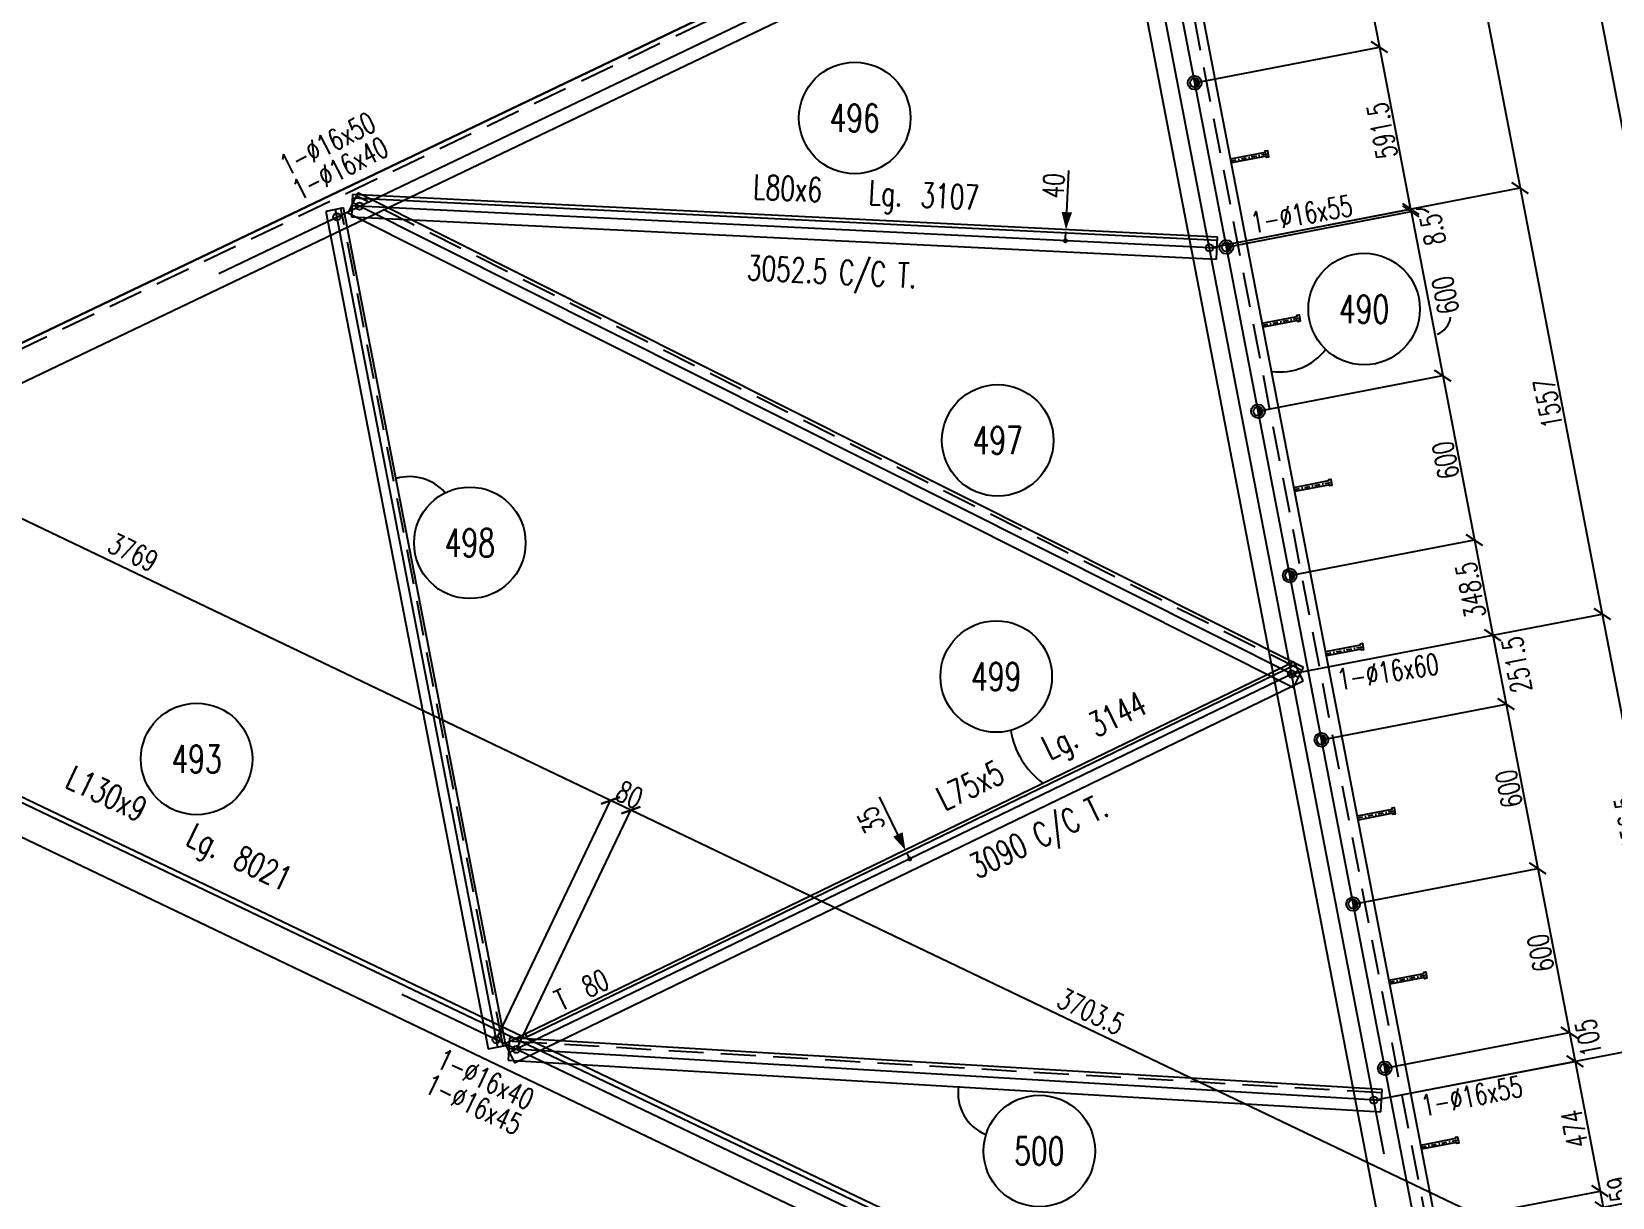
# Model space of a CAD drawing. Extents: x 550527 to 570802, y -80343 to -65993.
# Drawn here: x 561356 to 567026, y -75404 to -71223 of the extents above; entities that cross this region are included whole.
import ezdxf
from ezdxf.enums import TextEntityAlignment as Align

# ---------------------------------------------------------------- set-up
doc = ezdxf.new("R2010")
doc.units = 0
doc.header["$LTSCALE"] = 250
doc.header["$MEASUREMENT"] = 0
doc.linetypes.add('DASHDOT', pattern=[1, 0.5, -0.25, 0, -0.25])
doc.linetypes.add('DASHED', pattern=[0.75, 0.5, -0.25])
doc.layers.get('0').update_dxf_attribs({"linetype": 'CONTINUOUS'})
doc.layers.get('DEFPOINTS').update_dxf_attribs({"linetype": 'CONTINUOUS'})
for name, color, linetype in [('ASSI', 6, 'CONTINUOUS'), ('BOLLINI_1', 7, 'CONTINUOUS'), ('Echelon', 1, 'CONTINUOUS'), ('FORI', 2, 'CONTINUOUS'), ('LINEA_ANG', 2, 'CONTINUOUS'), ('LS', 7, 'CONTINUOUS'), ('MZ', 6, 'DASHDOT'), ('QT_MAL', 7, 'CONTINUOUS'), ('QT_MPR', 7, 'CONTINUOUS'), ('QT_MSP', 7, 'CONTINUOUS'), ('TRAT-Y', 7, 'DASHED')]:
    doc.layers.add(name, color=color, linetype=linetype)
doc.styles.add('QUOTE', font='ROMANS8.SHX', dxfattribs={"width": 0.7})
doc.styles.add('RQL', font='ROMANS8.SHX', dxfattribs={"width": 0.7})
doc.styles.add('RS', font='ROMANS8.shx', dxfattribs={"width": 0.7})
doc.styles.get("Standard").update_dxf_attribs({"font": 'ROMANS8.SHX', "width": 0.7})
doc.dimstyles.new('FRECCE1', dxfattribs={"dimtxt": 75, "dimasz": 8.33, "dimexe": 0, "dimexo": 0, "dimgap": 1, "dimtad": 1, "dimzin": 0, "dimdsep": 46, "dimtxsty": 'RS', "dimblk1": 'QUOTP', "dimblk2": 'QUOTF', "dimsah": 1, "dimcen": 0, "dimclrd": 2, "dimclre": 2, "dimclrt": 7, "dimadec": 0, "dimazin": 0, "dimtfac": 1, "dimtix": 1, "dimtmove": 2, "dimatfit": 3, "dimldrblk": 'QUOTP', "dimfxl": 1, "dimtolj": 1, "dimtzin": 0, "dimarcsym": 0})
doc.dimstyles.new('TRATTO', dxfattribs={"dimscale": 0, "dimtxt": 75, "dimasz": 50, "dimexe": 0, "dimexo": 0, "dimgap": 10, "dimtad": 1, "dimrnd": 0.5, "dimdsep": 46, "dimtxsty": 'RS', "dimblk1": 'OBLIQUE', "dimblk2": 'OBLIQUE', "dimsah": 1, "dimcen": 0.09, "dimclrd": 2, "dimclre": 2, "dimclrt": 7, "dimadec": 0, "dimazin": 0, "dimtfac": 1, "dimtix": 1, "dimtmove": 2, "dimatfit": 3, "dimfxl": 1, "dimtolj": 1, "dimtzin": 0, "dimarcsym": 0})

# ---------------------------------------------------------------- blocks, each defined once
blk = doc.blocks.new('16')
blk.add_circle((0, 0), 1)
blk = doc.blocks.new('ASSE98')
blk.add_line((0, 0), (1, 0))
at = {"color": 7, "style": 'QUOTE', "width": 0.5, "flags": 1}
for tag, p in [('TI', (1.38308, 6.82731)), ('DI_S', (1.38308, 6.42178)), ('D_S', (1.38308, 6.02092)), ('E_S', (1.38308, 5.68065)), ('NFORI', (1.36454, 5.29792)), ('ALAR', (1.36349, 4.93246)), ('FAM', (1.3775, 4.54645)), ('ALA', (1.38308, 4.19257)), ('DISP2', (1.38308, 3.84971)), ('DISP1', (1.38308, 3.50686)), ('PINZAF', (1.38308, 3.164)), ('PINZAI', (1.38308, 2.82114)), ('TRP', (1.38308, 2.47829)), ('NP', (1.38308, 2.13543)), ('SV', (1.38308, 1.79257)), ('PESO', (1.38308, 1.44971)), ('QUA', (1.38308, 1.10686)), ('LUN', (1.38308, 0.764)), ('PROF', (1.38308, 0.42114)), ('POS', (1.38308, 0.07829))]:
    blk.add_attdef(tag, p, '', height=0.2, dxfattribs=at)
at = {"color": 7, "flags": 1}
for tag, p in [('LAV1', (3.07431, 6.82847)), ('LAV2', (3.07431, 6.49513)), ('LAV3', (3.07431, 6.1618)), ('LAV4', (3.07431, 5.82847)), ('LAV5', (3.07431, 5.49513)), ('LAV6', (3.07431, 5.1618)), ('LAV7', (3.07431, 4.82847)), ('LAV8', (3.07431, 4.49513)), ('LAV9', (3.07431, 4.1618)), ('LAV10', (3.07431, 3.82847))]:
    blk.add_attdef(tag, p, '', height=0.2, dxfattribs=at)
blk = doc.blocks.new('A$C6E393FD9')
at = {"layer": 'Echelon', "color": 3}
blk.add_lwpolyline([(2.5, 0), (0, 19.8), (168.6, 41.4), (167.9, 47.2), (177.8, 48.5), (181.8, 17.1), (171.9, 15.8), (171.2, 21.6), (2.5, 0)], close=True, dxfattribs=at)
at = {"layer": 'MZ', "ltscale": 0.2}
blk.add_line((1.3, 9.9), (179.8, 32.8), dxfattribs=at)
blk = doc.blocks.new('P20')
at = {"color": 0}
for p, q in [((0, 0.98), (0.02, 1)), ((0, 0.94), (0.06, 1)), ((1, -0.01), (0, 0.99)), ((0, 0.89), (0.1, 0.99)), ((0, 0.85), (0.14, 0.99)), ((0, 0.8), (0.18, 0.98)), ((0, 0.76), (0.22, 0.98)), ((0, 0.71), (0.25, 0.97)), ((0, 0.67), (0.29, 0.96)), ((1, -0.05), (0, 0.95)), ((0, 0.62), (0.32, 0.95)), ((0, 0.58), (0.36, 0.93)), ((0, 0.53), (0.39, 0.92)), ((0, 0.49), (0.42, 0.91)), ((1, -0.09), (0, 0.9)), ((0, 0.44), (0.45, 0.89)), ((0, 0.4), (0.48, 0.88)), ((0.99, -0.13), (0, 0.86)), ((0, 0.35), (0.51, 0.86)), ((0, 0.31), (0.54, 0.84)), ((0, 0.26), (0.56, 0.83)), ((0.99, -0.17), (0, 0.81)), ((0, 0.22), (0.59, 0.81)), ((0, 0.17), (0.61, 0.79)), ((0.98, -0.21), (0, 0.77)), ((0, 0.13), (0.64, 0.77)), ((0, 0.08), (0.66, 0.75)), ((0, 0.04), (0.69, 0.73)), ((0.97, -0.25), (0, 0.72)), ((0, -0.01), (0.71, 0.7)), ((0.96, -0.28), (0, 0.68)), ((0, -0.05), (0.73, 0.68)), ((0, -0.1), (0.75, 0.66)), ((0.95, -0.32), (0, 0.63)), ((0, -0.14), (0.77, 0.63)), ((0, -0.19), (0.79, 0.61)), ((0.94, -0.35), (0, 0.59)), ((0, -0.23), (0.81, 0.58)), ((0, -0.28), (0.83, 0.56)), ((0.92, -0.38), (0, 0.54)), ((0, -0.32), (0.85, 0.53)), ((0.91, -0.41), (0, 0.5)), ((0, -0.36), (0.87, 0.5)), ((0, -0.41), (0.88, 0.47)), ((0.9, -0.44), (0, 0.45)), ((0, -0.45), (0.9, 0.44)), ((0.88, -0.47), (0, 0.41)), ((0, -0.5), (0.91, 0.41)), ((0, -0.54), (0.92, 0.38)), ((0.87, -0.5), (0, 0.36)), ((0, -0.59), (0.94, 0.35)), ((0.85, -0.53), (0, 0.32)), ((0, -0.63), (0.95, 0.31)), ((0, -0.68), (0.96, 0.28)), ((0.83, -0.56), (0, 0.27)), ((0, -0.72), (0.97, 0.25)), ((0.81, -0.58), (0, 0.23)), ((0, -0.77), (0.98, 0.21)), ((0.79, -0.61), (0, 0.18)), ((0, -0.81), (0.99, 0.17)), ((0.77, -0.63), (0, 0.14)), ((0, -0.86), (0.99, 0.13)), ((0.75, -0.66), (0, 0.09)), ((0, -0.9), (1, 0.09)), ((0.73, -0.68), (0, 0.05)), ((0, -0.95), (1, 0.05)), ((0.71, -0.7), (0, 0.01)), ((0, -0.99), (1, 0.01)), ((1, 0.04), (0.04, 1)), ((1, 0.09), (0.09, 1)), ((0.99, 0.14), (0.14, 0.99)), ((0.98, 0.19), (0.19, 0.98)), ((0.97, 0.25), (0.25, 0.97)), ((0.95, 0.31), (0.31, 0.95)), ((0.92, 0.38), (0.38, 0.92)), ((0.88, 0.47), (0.47, 0.88)), ((0.81, 0.59), (0.59, 0.81)), ((0.69, -0.73), (0, -0.04)), ((0.66, -0.75), (0, -0.08)), ((0.64, -0.77), (0, -0.13)), ((0.61, -0.79), (0, -0.17)), ((0.59, -0.81), (0, -0.22)), ((0.56, -0.83), (0, -0.26)), ((0.54, -0.84), (0, -0.31)), ((0.51, -0.86), (0, -0.35)), ((0.48, -0.88), (0, -0.4)), ((0.45, -0.89), (0, -0.44)), ((0.42, -0.91), (0, -0.49)), ((0.39, -0.92), (0, -0.53)), ((0.36, -0.93), (0, -0.58)), ((0.32, -0.95), (0, -0.62)), ((0.29, -0.96), (0, -0.67)), ((0.25, -0.97), (0, -0.71)), ((0.22, -0.98), (0, -0.76)), ((0.18, -0.98), (0, -0.8)), ((0.14, -0.99), (0, -0.85)), ((0.1, -0.99), (0, -0.89)), ((0.04, -1), (1, -0.04)), ((0.09, -1), (1, -0.09)), ((0.14, -0.99), (0.99, -0.14)), ((0.19, -0.98), (0.98, -0.19)), ((0.25, -0.97), (0.97, -0.25)), ((0.31, -0.95), (0.95, -0.31)), ((0.38, -0.92), (0.92, -0.38)), ((0.47, -0.88), (0.88, -0.47)), ((0.59, -0.81), (0.81, -0.59))]:
    blk.add_line(p, q, dxfattribs=at)
for radius in [1.5, 1]:
    blk.add_circle((0, 0), radius)
blk = doc.blocks.new('_OBLIQUE')
at = {"color": 0, "linetype": 'ByBlock'}
blk.add_line((-0.5, -0.5), (0.5, 0.5), dxfattribs=at)
blk = doc.blocks.new('*D56')
at = {"layer": 'DEFPOINTS', "color": 0, "transparency": 16777216}
for p in [(565347.1, -70469.6), (567974.7, -76305.1), (566526.3, -76584.4)]:
    blk.add_point(p, dxfattribs=at)
at = {"layer": 'QT_MPR', "color": 2, "lineweight": -2, "transparency": 16777216}
for p, q in [((565347.1, -70469.6), (566795.4, -70190.3)), ((566795.4, -70190.3), (567974.7, -76305.1)), ((566526.3, -76584.4), (567974.7, -76305.1))]:
    blk.add_line(p, q, dxfattribs=at)
at = {"layer": 'QT_MPR', "color": 2, "lineweight": -2, "transparency": 16777216, "xscale": 50, "yscale": 50, "zscale": 50}
for p, rotation in [((566795.4, -70190.3), 100.9154326102489), ((567974.7, -76305.1), 280.9154326102489)]:
    blk.add_blockref('_OBLIQUE', p, dxfattribs=dict(at, rotation=rotation))
at = {"layer": 'QT_MPR', "color": 7, "transparency": 16777216, "insert": (567338.4, -73256.7), "char_height": 75, "attachment_point": 5, "rotation": 100.9154, "style": 'RS'}
blk.add_mtext('\\A1;6227.5', dxfattribs=at)
blk = doc.blocks.new('*D66')
at = {"layer": 'DEFPOINTS', "color": 0, "transparency": 16777216}
for p in [(565315.7, -70517.9), (566695.3, -71783.4), (565580.8, -71998.3)]:
    blk.add_point(p, dxfattribs=at)
at = {"layer": 'QT_MPR', "color": 2, "lineweight": -2, "transparency": 16777216}
for p, q in [((565315.7, -70517.9), (566410.5, -70306.8)), ((566410.5, -70306.8), (566695.3, -71783.4)), ((565580.8, -71998.3), (566695.3, -71783.4))]:
    blk.add_line(p, q, dxfattribs=at)
at = {"layer": 'QT_MPR', "color": 2, "lineweight": -2, "transparency": 16777216, "xscale": 50, "yscale": 50, "zscale": 50}
for p, rotation in [((566410.5, -70306.8), 100.9154326102489), ((566695.3, -71783.4), 280.9154326102489)]:
    blk.add_blockref('_OBLIQUE', p, dxfattribs=dict(at, rotation=rotation))
at = {"layer": 'QT_MPR', "color": 7, "transparency": 16777216, "insert": (566506.3, -71054.1), "char_height": 75, "attachment_point": 5, "rotation": 100.9154, "style": 'RS'}
blk.add_mtext('\\A1;1504', dxfattribs=at)
blk = doc.blocks.new('*D67')
at = {"layer": 'DEFPOINTS', "color": 0, "transparency": 16777216}
for p in [(565580.8, -71998.3), (566990.1, -73312.1), (565875.6, -73527)]:
    blk.add_point(p, dxfattribs=at)
at = {"layer": 'QT_MPR', "color": 2, "lineweight": -2, "transparency": 16777216}
for p, q in [((565580.8, -71998.3), (566695.3, -71783.4)), ((566695.3, -71783.4), (566990.1, -73312.1)), ((565875.6, -73527), (566990.1, -73312.1))]:
    blk.add_line(p, q, dxfattribs=at)
at = {"layer": 'QT_MPR', "color": 2, "lineweight": -2, "transparency": 16777216, "xscale": 50, "yscale": 50, "zscale": 50}
for p, rotation in [((566695.3, -71783.4), 100.9154326102489), ((566990.1, -73312.1), 280.9154326102489)]:
    blk.add_blockref('_OBLIQUE', p, dxfattribs=dict(at, rotation=rotation))
at = {"layer": 'QT_MPR', "color": 7, "transparency": 16777216, "insert": (566796.1, -72556.7), "char_height": 75, "attachment_point": 5, "rotation": 100.9154, "style": 'RS'}
blk.add_mtext('\\A1;1557', dxfattribs=at)
blk = doc.blocks.new('*D68')
at = {"layer": 'DEFPOINTS', "color": 0, "transparency": 16777216}
for p in [(565875.6, -73527), (567284.9, -74840.8), (566170.4, -75055.7)]:
    blk.add_point(p, dxfattribs=at)
at = {"layer": 'QT_MPR', "color": 2, "lineweight": -2, "transparency": 16777216}
for p, q in [((565875.6, -73527), (566990.1, -73312.1)), ((566990.1, -73312.1), (567284.9, -74840.8)), ((566170.4, -75055.7), (567284.9, -74840.8))]:
    blk.add_line(p, q, dxfattribs=at)
at = {"layer": 'QT_MPR', "color": 2, "lineweight": -2, "transparency": 16777216, "xscale": 50, "yscale": 50, "zscale": 50}
for p, rotation in [((566990.1, -73312.1), 100.9154326102489), ((567284.9, -74840.8), 280.9154326102489)]:
    blk.add_blockref('_OBLIQUE', p, dxfattribs=dict(at, rotation=rotation))
at = {"layer": 'QT_MPR', "color": 7, "transparency": 16777216, "insert": (567090.9, -74085.4), "char_height": 75, "attachment_point": 5, "rotation": 100.9154, "style": 'RS'}
blk.add_mtext('\\A1;1556.5', dxfattribs=at)
blk = doc.blocks.new('*D69')
at = {"layer": 'DEFPOINTS', "color": 0, "transparency": 16777216}
for p in [(566170.4, -75055.7), (567385.8, -75363.9), (566330.2, -75567.5)]:
    blk.add_point(p, dxfattribs=at)
at = {"layer": 'QT_MPR', "color": 2, "lineweight": -2, "transparency": 16777216}
for p, q in [((566170.4, -75055.7), (567284.9, -74840.8)), ((567284.9, -74840.8), (567385.8, -75363.9)), ((566330.2, -75567.5), (567385.8, -75363.9))]:
    blk.add_line(p, q, dxfattribs=at)
at = {"layer": 'QT_MPR', "color": 2, "lineweight": -2, "transparency": 16777216, "xscale": 50, "yscale": 50, "zscale": 50}
for p, rotation in [((567284.9, -74840.8), 100.9154326102489), ((567385.8, -75363.9), 280.9154326102489)]:
    blk.add_blockref('_OBLIQUE', p, dxfattribs=dict(at, rotation=rotation))
at = {"layer": 'QT_MPR', "color": 7, "transparency": 16777216, "insert": (567288.7, -75111.3), "char_height": 75, "attachment_point": 5, "rotation": 100.9154, "style": 'RS'}
blk.add_mtext('\\A1;533', dxfattribs=at)
blk = doc.blocks.new('*D70')
at = {"layer": 'DEFPOINTS', "color": 0, "transparency": 16777216}
for p in [(566330.2, -75567.5), (567442.6, -75658.5), (566387, -75862)]:
    blk.add_point(p, dxfattribs=at)
at = {"layer": 'QT_MPR', "color": 2, "lineweight": -2, "transparency": 16777216}
for p, q in [((566330.2, -75567.5), (567385.8, -75363.9)), ((567385.8, -75363.9), (567442.6, -75658.5)), ((566387, -75862), (567442.6, -75658.5))]:
    blk.add_line(p, q, dxfattribs=at)
at = {"layer": 'QT_MPR', "color": 2, "lineweight": -2, "transparency": 16777216, "xscale": 50, "yscale": 50, "zscale": 50}
for p, rotation in [((567385.8, -75363.9), 100.9154326102489), ((567442.6, -75658.5), 280.9154326102489)]:
    blk.add_blockref('_OBLIQUE', p, dxfattribs=dict(at, rotation=rotation))
at = {"layer": 'QT_MPR', "color": 7, "transparency": 16777216, "insert": (567474.9, -75497.9), "char_height": 75, "attachment_point": 5, "rotation": 100.9154, "style": 'RS'}
blk.add_mtext('\\A1;75x4', dxfattribs=at)
blk = doc.blocks.new('*D71')
at = {"layer": 'DEFPOINTS', "color": 0, "transparency": 16777216}
for p in [(566330.2, -75567.5), (567442.6, -75658.5), (566387, -75862)]:
    blk.add_point(p, dxfattribs=at)
at = {"layer": 'QT_MPR', "color": 2, "lineweight": -2, "transparency": 16777216}
for p, q in [((566330.2, -75567.5), (567385.8, -75363.9)), ((567385.8, -75363.9), (567442.6, -75658.5)), ((566387, -75862), (567442.6, -75658.5))]:
    blk.add_line(p, q, dxfattribs=at)
at = {"layer": 'QT_MPR', "color": 2, "lineweight": -2, "transparency": 16777216, "xscale": 50, "yscale": 50, "zscale": 50}
for p, rotation in [((567385.8, -75363.9), 100.9154326102489), ((567442.6, -75658.5), 280.9154326102489)]:
    blk.add_blockref('_OBLIQUE', p, dxfattribs=dict(at, rotation=rotation))
at = {"layer": 'QT_MPR', "color": 7, "transparency": 16777216, "insert": (567367.6, -75520.2), "char_height": 75, "attachment_point": 5, "rotation": 100.9154, "style": 'RS'}
blk.add_mtext('\\A1;300', dxfattribs=at)
blk = doc.blocks.new('*D83')
at = {"layer": 'DEFPOINTS', "color": 0, "transparency": 16777216}
for p in [(565417.9, -70836.9), (566190.6, -71278.5), (565527.8, -71406.4)]:
    blk.add_point(p, dxfattribs=at)
at = {"layer": 'QT_MSP', "color": 2, "lineweight": -2, "transparency": 16777216}
for p, q in [((565417.9, -70836.9), (566080.7, -70709)), ((566080.7, -70709), (566190.6, -71278.5)), ((565527.8, -71406.4), (566190.6, -71278.5))]:
    blk.add_line(p, q, dxfattribs=at)
at = {"layer": 'QT_MSP', "color": 2, "lineweight": -2, "transparency": 16777216, "xscale": 50, "yscale": 50, "zscale": 50}
for p, rotation in [((566080.7, -70709), 100.9154326102489), ((566190.6, -71278.5), 280.9154326102489)]:
    blk.add_blockref('_OBLIQUE', p, dxfattribs=dict(at, rotation=rotation))
at = {"layer": 'QT_MSP', "color": 7, "transparency": 16777216, "insert": (566089, -71002.8), "char_height": 75, "attachment_point": 5, "rotation": 100.9154, "style": 'RS'}
blk.add_mtext('\\A1;580', dxfattribs=at)
blk = doc.blocks.new('*D84')
at = {"layer": 'DEFPOINTS', "color": 0, "transparency": 16777216}
for p in [(565527.8, -71406.4), (566302.5, -71859.2), (565580.8, -71998.3)]:
    blk.add_point(p, dxfattribs=at)
at = {"layer": 'QT_MSP', "color": 2, "lineweight": -2, "transparency": 16777216}
for p, q in [((565527.8, -71406.4), (566190.6, -71278.5)), ((566190.6, -71278.5), (566302.5, -71859.2)), ((565580.8, -71998.3), (566302.5, -71859.2))]:
    blk.add_line(p, q, dxfattribs=at)
at = {"layer": 'QT_MSP', "color": 2, "lineweight": -2, "transparency": 16777216, "xscale": 50, "yscale": 50, "zscale": 50}
for p, rotation in [((566190.6, -71278.5), 100.9154326102489), ((566302.5, -71859.2), 280.9154326102489)]:
    blk.add_blockref('_OBLIQUE', p, dxfattribs=dict(at, rotation=rotation))
at = {"layer": 'QT_MSP', "color": 7, "transparency": 16777216, "insert": (566199.9, -71577.8), "char_height": 75, "attachment_point": 5, "rotation": 100.9154, "style": 'RS'}
blk.add_mtext('\\A1;591.5', dxfattribs=at)
blk = doc.blocks.new('*D85')
at = {"layer": 'DEFPOINTS', "color": 0, "transparency": 16777216}
for p in [(566304.2, -71867.7), (565580.8, -71998.3), (565641.4, -71995.5)]:
    blk.add_point(p, dxfattribs=at)
at = {"layer": 'QT_MSP', "color": 2, "lineweight": -2, "transparency": 16777216}
for p, q in [((566302.5, -71859.2), (566293.1, -71810.1)), ((565580.8, -71998.3), (566302.5, -71859.2)), ((565641.4, -71995.5), (566304.2, -71867.7)), ((566302.5, -71859.2), (566304.2, -71867.7)), ((566304.2, -71867.7), (566313.6, -71916.8))]:
    blk.add_line(p, q, dxfattribs=at)
at = {"layer": 'QT_MSP', "color": 2, "lineweight": -2, "transparency": 16777216, "xscale": 50, "yscale": 50, "zscale": 50}
for p, rotation in [((566302.5, -71859.2), 280.9154326102489), ((566304.2, -71867.7), 100.9154326102489)]:
    blk.add_blockref('_OBLIQUE', p, dxfattribs=dict(at, rotation=rotation))
at = {"layer": 'QT_MSP', "color": 7, "transparency": 16777216, "insert": (566381.5, -71932.8), "char_height": 75, "attachment_point": 5, "rotation": 100.9154, "style": 'RS'}
blk.add_mtext('\\A1;8.5', dxfattribs=at)
blk = doc.blocks.new('*D86')
at = {"layer": 'DEFPOINTS', "color": 0, "transparency": 16777216}
for p in [(565641.4, -71995.5), (566417.8, -72456.8), (565755, -72584.7)]:
    blk.add_point(p, dxfattribs=at)
at = {"layer": 'QT_MSP', "color": 2, "lineweight": -2, "transparency": 16777216}
for p, q in [((565641.4, -71995.5), (566304.2, -71867.7)), ((566304.2, -71867.7), (566417.8, -72456.8)), ((565755, -72584.7), (566417.8, -72456.8))]:
    blk.add_line(p, q, dxfattribs=at)
at = {"layer": 'QT_MSP', "color": 2, "lineweight": -2, "transparency": 16777216, "xscale": 50, "yscale": 50, "zscale": 50}
for p, rotation in [((566304.2, -71867.7), 100.9154326102489), ((566417.8, -72456.8), 280.9154326102489)]:
    blk.add_blockref('_OBLIQUE', p, dxfattribs=dict(at, rotation=rotation))
at = {"layer": 'QT_MSP', "color": 7, "transparency": 16777216, "insert": (566427.2, -72168.2), "char_height": 75, "attachment_point": 5, "rotation": 100.9154, "style": 'RS'}
blk.add_mtext('\\A1;600', dxfattribs=at)
blk = doc.blocks.new('*D87')
at = {"layer": 'DEFPOINTS', "color": 0, "transparency": 16777216}
for p in [(565755, -72584.7), (566531.4, -73046), (565868.6, -73173.8)]:
    blk.add_point(p, dxfattribs=at)
at = {"layer": 'QT_MSP', "color": 2, "lineweight": -2, "transparency": 16777216}
for p, q in [((565755, -72584.7), (566417.8, -72456.8)), ((566417.8, -72456.8), (566531.4, -73046)), ((565868.6, -73173.8), (566531.4, -73046))]:
    blk.add_line(p, q, dxfattribs=at)
at = {"layer": 'QT_MSP', "color": 2, "lineweight": -2, "transparency": 16777216, "xscale": 50, "yscale": 50, "zscale": 50}
for p, rotation in [((566417.8, -72456.8), 100.9154326102489), ((566531.4, -73046), 280.9154326102489)]:
    blk.add_blockref('_OBLIQUE', p, dxfattribs=dict(at, rotation=rotation))
at = {"layer": 'QT_MSP', "color": 7, "transparency": 16777216, "insert": (566428, -72760.4), "char_height": 75, "attachment_point": 5, "rotation": 100.9154, "style": 'RS'}
blk.add_mtext('\\A1;600', dxfattribs=at)
blk = doc.blocks.new('*D88')
at = {"layer": 'DEFPOINTS', "color": 0, "transparency": 16777216}
for p in [(565868.6, -73173.8), (566597.3, -73387.8), (565875.6, -73527)]:
    blk.add_point(p, dxfattribs=at)
at = {"layer": 'QT_MSP', "color": 2, "lineweight": -2, "transparency": 16777216}
for p, q in [((565868.6, -73173.8), (566531.4, -73046)), ((566531.4, -73046), (566597.3, -73387.8)), ((565875.6, -73527), (566597.3, -73387.8))]:
    blk.add_line(p, q, dxfattribs=at)
at = {"layer": 'QT_MSP', "color": 2, "lineweight": -2, "transparency": 16777216, "xscale": 50, "yscale": 50, "zscale": 50}
for p, rotation in [((566531.4, -73046), 100.9154326102489), ((566597.3, -73387.8), 280.9154326102489)]:
    blk.add_blockref('_OBLIQUE', p, dxfattribs=dict(at, rotation=rotation))
at = {"layer": 'QT_MSP', "color": 7, "transparency": 16777216, "insert": (566517.7, -73225.9), "char_height": 75, "attachment_point": 5, "rotation": 100.9154, "style": 'RS'}
blk.add_mtext('\\A1;348.5', dxfattribs=at)
blk = doc.blocks.new('*D89')
at = {"layer": 'DEFPOINTS', "color": 0, "transparency": 16777216}
for p in [(565875.6, -73527), (566645, -73635.1), (565982.2, -73762.9)]:
    blk.add_point(p, dxfattribs=at)
at = {"layer": 'QT_MSP', "color": 2, "lineweight": -2, "transparency": 16777216}
for p, q in [((565875.6, -73527), (566597.3, -73387.8)), ((566597.3, -73387.8), (566645, -73635.1)), ((565982.2, -73762.9), (566645, -73635.1))]:
    blk.add_line(p, q, dxfattribs=at)
at = {"layer": 'QT_MSP', "color": 2, "lineweight": -2, "transparency": 16777216, "xscale": 50, "yscale": 50, "zscale": 50}
for p, rotation in [((566597.3, -73387.8), 100.9154326102489), ((566645, -73635.1), 280.9154326102489)]:
    blk.add_blockref('_OBLIQUE', p, dxfattribs=dict(at, rotation=rotation))
at = {"layer": 'QT_MSP', "color": 7, "transparency": 16777216, "insert": (566682.9, -73493.4), "char_height": 75, "attachment_point": 5, "rotation": 100.9154, "style": 'RS'}
blk.add_mtext('\\A1;251.5', dxfattribs=at)
blk = doc.blocks.new('*D90')
at = {"layer": 'DEFPOINTS', "color": 0, "transparency": 16777216}
for p in [(565982.2, -73762.9), (566758.6, -74224.3), (566095.8, -74352.1)]:
    blk.add_point(p, dxfattribs=at)
at = {"layer": 'QT_MSP', "color": 2, "lineweight": -2, "transparency": 16777216}
for p, q in [((565982.2, -73762.9), (566645, -73635.1)), ((566645, -73635.1), (566758.6, -74224.3)), ((566095.8, -74352.1), (566758.6, -74224.3))]:
    blk.add_line(p, q, dxfattribs=at)
at = {"layer": 'QT_MSP', "color": 2, "lineweight": -2, "transparency": 16777216, "xscale": 50, "yscale": 50, "zscale": 50}
for p, rotation in [((566645, -73635.1), 100.9154326102489), ((566758.6, -74224.3), 280.9154326102489)]:
    blk.add_blockref('_OBLIQUE', p, dxfattribs=dict(at, rotation=rotation))
at = {"layer": 'QT_MSP', "color": 7, "transparency": 16777216, "insert": (566655.2, -73938.7), "char_height": 75, "attachment_point": 5, "rotation": 100.9154, "style": 'RS'}
blk.add_mtext('\\A1;600', dxfattribs=at)
blk = doc.blocks.new('*D91')
at = {"layer": 'DEFPOINTS', "color": 0, "transparency": 16777216}
for p in [(566095.8, -74352.1), (566872.3, -74813.4), (566209.5, -74941.2)]:
    blk.add_point(p, dxfattribs=at)
at = {"layer": 'QT_MSP', "color": 2, "lineweight": -2, "transparency": 16777216}
for p, q in [((566095.8, -74352.1), (566758.6, -74224.3)), ((566758.6, -74224.3), (566872.3, -74813.4)), ((566209.5, -74941.2), (566872.3, -74813.4))]:
    blk.add_line(p, q, dxfattribs=at)
at = {"layer": 'QT_MSP', "color": 2, "lineweight": -2, "transparency": 16777216, "xscale": 50, "yscale": 50, "zscale": 50}
for p, rotation in [((566758.6, -74224.3), 100.9154326102489), ((566872.3, -74813.4), 280.9154326102489)]:
    blk.add_blockref('_OBLIQUE', p, dxfattribs=dict(at, rotation=rotation))
at = {"layer": 'QT_MSP', "color": 7, "transparency": 16777216, "insert": (566768.8, -74527.8), "char_height": 75, "attachment_point": 5, "rotation": 100.9154, "style": 'RS'}
blk.add_mtext('\\A1;600', dxfattribs=at)
blk = doc.blocks.new('*D92')
at = {"layer": 'DEFPOINTS', "color": 0, "transparency": 16777216}
for p in [(566209.5, -74941.2), (566892.1, -74916.5), (566170.4, -75055.7)]:
    blk.add_point(p, dxfattribs=at)
at = {"layer": 'QT_MSP', "color": 2, "lineweight": -2, "transparency": 16777216}
for p, q in [((566209.5, -74941.2), (566872.3, -74813.4)), ((566872.3, -74813.4), (566892.1, -74916.5)), ((566170.4, -75055.7), (566892.1, -74916.5))]:
    blk.add_line(p, q, dxfattribs=at)
at = {"layer": 'QT_MSP', "color": 2, "lineweight": -2, "transparency": 16777216, "xscale": 50, "yscale": 50, "zscale": 50}
for p, rotation in [((566872.3, -74813.4), 100.9154326102489), ((566892.1, -74916.5), 280.9154326102489)]:
    blk.add_blockref('_OBLIQUE', p, dxfattribs=dict(at, rotation=rotation))
at = {"layer": 'QT_MSP', "color": 7, "transparency": 16777216, "insert": (566940.4, -74832), "char_height": 75, "attachment_point": 5, "rotation": 100.9154, "style": 'RS'}
blk.add_mtext('\\A1;105', dxfattribs=at)
blk = doc.blocks.new('*D93')
at = {"layer": 'DEFPOINTS', "color": 0, "transparency": 16777216}
for p in [(566170.4, -75055.7), (566981.9, -75381.8), (566319.1, -75509.6)]:
    blk.add_point(p, dxfattribs=at)
at = {"layer": 'QT_MSP', "color": 2, "lineweight": -2, "transparency": 16777216}
for p, q in [((566170.4, -75055.7), (566892.1, -74916.5)), ((566892.1, -74916.5), (566981.9, -75381.8)), ((566319.1, -75509.6), (566981.9, -75381.8))]:
    blk.add_line(p, q, dxfattribs=at)
at = {"layer": 'QT_MSP', "color": 2, "lineweight": -2, "transparency": 16777216, "xscale": 50, "yscale": 50, "zscale": 50}
for p, rotation in [((566892.1, -74916.5), 100.9154326102489), ((566981.9, -75381.8), 280.9154326102489)]:
    blk.add_blockref('_OBLIQUE', p, dxfattribs=dict(at, rotation=rotation))
at = {"layer": 'QT_MSP', "color": 7, "transparency": 16777216, "insert": (566890.4, -75158.2), "char_height": 75, "attachment_point": 5, "rotation": 100.9154, "style": 'RS'}
blk.add_mtext('\\A1;474', dxfattribs=at)
blk = doc.blocks.new('*D94')
at = {"layer": 'DEFPOINTS', "color": 0, "transparency": 16777216}
for p in [(566993, -75439.7), (566319.1, -75509.6), (566330.2, -75567.5)]:
    blk.add_point(p, dxfattribs=at)
at = {"layer": 'QT_MSP', "color": 2, "lineweight": -2, "transparency": 16777216}
for p, q in [((566319.1, -75509.6), (566981.9, -75381.8)), ((566981.9, -75381.8), (566993, -75439.7)), ((566330.2, -75567.5), (566993, -75439.7))]:
    blk.add_line(p, q, dxfattribs=at)
at = {"layer": 'QT_MSP', "color": 2, "lineweight": -2, "transparency": 16777216, "xscale": 50, "yscale": 50, "zscale": 50}
for p, rotation in [((566981.9, -75381.8), 100.9154326102489), ((566993, -75439.7), 280.9154326102489)]:
    blk.add_blockref('_OBLIQUE', p, dxfattribs=dict(at, rotation=rotation))
at = {"layer": 'QT_MSP', "color": 7, "transparency": 16777216, "insert": (567050.4, -75373.2), "char_height": 75, "attachment_point": 5, "rotation": 100.9154, "style": 'RS'}
blk.add_mtext('\\A1;59', dxfattribs=at)
blk = doc.blocks.new('*D136')
at = {"layer": 'DEFPOINTS', "color": 0, "transparency": 16777216}
for p in [(563504.7, -74015.5), (563094.6, -74873.3), (566423.1, -76498.1)]:
    blk.add_point(p, dxfattribs=at)
at = {"layer": 'QT_MPR', "color": 2, "lineweight": -2, "transparency": 16777216}
for p, q in [((563094.6, -74873.3), (563504.7, -74015.5)), ((566846.2, -75613.3), (563504.7, -74015.5)), ((566423.1, -76498.1), (566846.2, -75613.3))]:
    blk.add_line(p, q, dxfattribs=at)
at = {"layer": 'QT_MPR', "color": 2, "lineweight": -2, "transparency": 16777216, "xscale": 50, "yscale": 50, "zscale": 50}
for p, rotation in [((563504.7, -74015.5), 154.4452145036461), ((566846.2, -75613.3), 334.4452145036461)]:
    blk.add_blockref('_OBLIQUE', p, dxfattribs=dict(at, rotation=rotation))
at = {"layer": 'QT_MPR', "color": 7, "transparency": 16777216, "insert": (565155.4, -74737.5), "char_height": 75, "attachment_point": 5, "rotation": 334.4452, "style": 'RS'}
blk.add_mtext('\\A1;3703.5', dxfattribs=at)
blk = doc.blocks.new('*D137')
at = {"layer": 'DEFPOINTS', "color": 0, "transparency": 16777216}
for p in [(563432.6, -73981), (563022.4, -74838.8), (563094.6, -74873.3)]:
    blk.add_point(p, dxfattribs=at)
at = {"layer": 'QT_MPR', "color": 2, "lineweight": -2, "transparency": 16777216}
for p, q in [((563022.4, -74838.8), (563432.6, -73981)), ((563504.7, -74015.5), (563432.6, -73981)), ((563094.6, -74873.3), (563504.7, -74015.5))]:
    blk.add_line(p, q, dxfattribs=at)
at = {"layer": 'QT_MPR', "color": 2, "lineweight": -2, "transparency": 16777216, "xscale": 50, "yscale": 50, "zscale": 50}
for p, rotation in [((563432.6, -73981), 154.4452145036461), ((563504.7, -74015.5), 334.4452145036461)]:
    blk.add_blockref('_OBLIQUE', p, dxfattribs=dict(at, rotation=rotation))
at = {"layer": 'QT_MPR', "color": 7, "transparency": 16777216, "insert": (563500.3, -73960.4), "char_height": 75, "attachment_point": 5, "rotation": 334.4452, "style": 'RS'}
blk.add_mtext('\\A1;80', dxfattribs=at)
blk = doc.blocks.new('*D138')
at = {"layer": 'DEFPOINTS', "color": 0, "transparency": 16777216}
for p in [(560032.6, -72355.3), (559616, -73226.6), (563022.4, -74838.8)]:
    blk.add_point(p, dxfattribs=at)
at = {"layer": 'QT_MPR', "color": 2, "lineweight": -2, "transparency": 16777216}
for p, q in [((559616, -73226.6), (560032.6, -72355.3)), ((563432.6, -73981), (560032.6, -72355.3)), ((563022.4, -74838.8), (563432.6, -73981))]:
    blk.add_line(p, q, dxfattribs=at)
at = {"layer": 'QT_MPR', "color": 2, "lineweight": -2, "transparency": 16777216, "xscale": 50, "yscale": 50, "zscale": 50}
for p, rotation in [((560032.6, -72355.3), 154.4452145036461), ((563432.6, -73981), 334.4452145036461)]:
    blk.add_blockref('_OBLIQUE', p, dxfattribs=dict(at, rotation=rotation))
at = {"layer": 'QT_MPR', "color": 7, "transparency": 16777216, "insert": (561719.8, -73090.7), "char_height": 75, "attachment_point": 5, "rotation": 334.4452, "style": 'RS'}
blk.add_mtext('\\A1;3769', dxfattribs=at)
blk = doc.blocks.new('xxx')
blk.add_circle((0, 0), 8)
at = {"color": 3, "style": 'RQL', "width": 0.7}
blk.add_attdef('POS', text='', height=4, dxfattribs=at).set_placement((0, 0), align=Align.MIDDLE)
at = {"style": 'RQL', "width": 0.7, "flags": 1}
for tag, p in [('POS1', (-0.39, -5.42)), ('TIPO', (-0.39, -8.66))]:
    blk.add_attdef(tag, p, '', height=2, dxfattribs=at)
blk = doc.blocks.new('QUOTP')
at = {"layer": 'ASSI', "color": 2, "const_width": 1.07}
blk.add_lwpolyline([(-0.53, 0, 1), (0.53, 0, 1)], format="xyb", close=True, dxfattribs=at)
blk = doc.blocks.new('QUOTF')
at = {"layer": 'LS', "color": 2}
blk.add_line((7.5, 0), (25.5, 0), dxfattribs=at)
blk.add_solid([(7.5, 2.25), (0, 0), (7.5, -2.25)], dxfattribs=at)
blk = doc.blocks.new('*D188')
at = {"layer": 'DEFPOINTS', "color": 0, "transparency": 16777216}
for p in [(565066.1, -71933.1), (565066.1, -71933.1), (565064.1, -71973)]:
    blk.add_point(p, dxfattribs=at)
at = {"layer": 'QT_MAL', "color": 2, "lineweight": -2, "transparency": 16777216}
for p, q in [((565064.5, -71964.7), (565065.6, -71941.4)), ((565066.1, -71933.1), (565066.1, -71933.1)), ((565064.1, -71973), (565064.1, -71973))]:
    blk.add_line(p, q, dxfattribs=at)
at = {"layer": 'QT_MAL', "color": 2, "lineweight": -2, "transparency": 16777216, "xscale": 8.33, "yscale": 8.33, "zscale": 8.33}
for name, p, rotation in [('QUOTF', (565066.1, -71933.1), 87.19626096849645), ('QUOTP', (565064.1, -71973), 267.1962609684965)]:
    blk.add_blockref(name, p, dxfattribs=dict(at, rotation=rotation))
at = {"layer": 'QT_MAL', "color": 7, "transparency": 16777216, "insert": (565021.6, -71775.7), "char_height": 75, "attachment_point": 5, "rotation": 87.1963, "style": 'RS'}
blk.add_mtext('\\A1;40', dxfattribs=at)
blk = doc.blocks.new('*D190')
at = {"layer": 'DEFPOINTS', "color": 0, "transparency": 16777216}
for p in [(564490.3, -74158.8), (564490.3, -74158.8), (564505.6, -74190.3)]:
    blk.add_point(p, dxfattribs=at)
at = {"layer": 'QT_MAL', "color": 2, "lineweight": -2, "transparency": 16777216}
blk.add_line((564501.9, -74182.8), (564493.9, -74166.3), dxfattribs=at)
at = {"layer": 'QT_MAL', "color": 2, "lineweight": -2, "transparency": 16777216, "xscale": 8.33, "yscale": 8.33, "zscale": 8.33}
for name, p, rotation in [('QUOTF', (564490.3, -74158.8), 115.8311660508732), ('QUOTP', (564505.6, -74190.3), 295.8311660508732)]:
    blk.add_blockref(name, p, dxfattribs=dict(at, rotation=rotation))
at = {"layer": 'QT_MAL', "color": 7, "transparency": 16777216, "insert": (564366.4, -74051.1), "char_height": 75, "attachment_point": 5, "rotation": 115.8312, "style": 'RS'}
blk.add_mtext('\\A1;35', dxfattribs=at)
blk = doc.blocks.new('bull')
at = {"style": 'RS', "width": 0.7, "flags": 1}
for tag, p in [('NN', (-12.25, 0)), ('DIAMETRO', (0, -4.86)), ('SERRAGGIO', (0, -9.71)), ('LUNGHEZZA', (0, -14.57)), ('NB', (0, -19.43)), ('TIPO', (0, -24.12)), ('EL', (-0.14, -29))]:
    blk.add_attdef(tag, p, '', height=3, dxfattribs=at)
at = {"style": 'RS', "width": 0.7}
blk.add_attdef('BULLONE', (0, 0), '', height=3, dxfattribs=at)

msp = doc.modelspace()

# ---------------------------------------------------------------- linework, layer by layer
at = {"layer": 'LINEA_ANG'}
for p, q in [((564510.836, -66793.256), (566271.883, -75924.998)), ((566468.265, -75887.126), (564707.217, -66755.384)), ((559936.752, -73001.177), (565349.791, -70412.934)), ((565344.522, -70559.55), (559992.831, -73118.46)), ((562525.842, -71801.246), (562489.96, -71872.747)), ((562506.47, -71807.72), (562502.557, -71887.624)), ((565609.14, -71972.184), (562505.859, -71820.205)), ((565609.751, -71959.699), (562506.47, -71807.72)), ((565917.707, -73503.385), (562525.842, -71801.246)), ((562474.931, -71855.46), (562411.118, -71867.824)), ((562411.118, -71867.824), (562993.202, -74871.951)), ((563057.015, -74859.587), (562474.931, -71855.46)), ((562489.96, -71872.747), (565881.825, -73574.886)), ((562502.557, -71887.624), (565605.838, -72039.603)), ((565605.838, -72039.603), (565609.751, -71959.699)), ((566533.067, -76481.136), (559296.736, -73021.085)), ((566540.832, -76464.897), (559304.5, -73004.846)), ((559248.422, -73122.129), (566484.753, -76582.179)), ((565884.686, -73483.758), (563054.829, -74853.664)), ((565917.365, -73551.264), (565884.686, -73483.758)), ((565889.697, -73494.109), (563131.846, -74829.157)), ((565881.825, -73574.886), (565917.707, -73503.385)), ((563087.508, -74921.17), (565917.365, -73551.264)), ((563070.261, -74831.782), (563065.525, -74911.642)), ((566199.762, -75017.389), (563070.261, -74831.782)), ((563126.835, -74818.806), (563131.846, -74829.157)), ((562993.202, -74871.951), (563057.015, -74859.587)), ((563054.829, -74853.664), (563087.508, -74921.17)), ((563065.525, -74911.642), (566195.026, -75097.249)), ((566195.026, -75097.249), (566199.762, -75017.389))]:
    msp.add_line(p, q, dxfattribs=at)
at = {"layer": 'LS', "color": 6}
for p, q in [((564633.564, -66769.588), (566551.286, -76713.75)), ((566207.803, -75249.454), (564991.212, -68940.94)), ((562027.453, -72090.184), (565315.688, -70517.915)), ((566494.596, -76499.003), (562683.224, -74676.596))]:
    msp.add_line(p, q, dxfattribs=at)
for centre, radius, start, end in [((566332.286, -71916.754), 57.518, 50.850996, 101.822782), ((566369.53, -72236.627), 77.189, 291.149588, 352.147474), ((565834.25, -72238.977), 204.796, 261.953149, 322.875823), ((562711.086, -72990.055), 171.037, 41.922227, 105.794256), ((565157.726, -73682.848), 293.277, 189.250682, 233.320692), ((564840.06, -75029.968), 161.092, 171.306927, 247.356805)]:
    msp.add_arc(centre, radius, start, end, dxfattribs=at)
at = {"layer": 'TRAT-Y'}
for p, q in [((566436.844, -75893.186), (564675.796, -66761.444)), ((559944.517, -73017.417), (565357.556, -70429.173)), ((565912.1, -73514.557), (562520.235, -71812.418)), ((563047.198, -74861.489), (562465.114, -71857.362)), ((566199.022, -75029.867), (563069.521, -74844.26))]:
    msp.add_line(p, q, dxfattribs=at)

# ---------------------------------------------------------------- block references
at = {"layer": 'ASSI'}
for p, xscale, rotation in [((566468.264, -75887.123), 9300, 100.9154326102489), ((565899.766, -73539.135), 3795, 153.3511380040154), ((563027.563, -74865.293), 3060, 100.9658311868593)]:
    msp.add_blockref('ASSE98', p, dxfattribs=dict(at, xscale=xscale, rotation=rotation))
ref = msp.add_blockref('ASSE98', (565349.791, -70412.934), dxfattribs=dict(at, xscale=6000, rotation=205.554785496076))
ref.add_attrib('LAV1', 'A  45%%d', (564341.901, -70865.747), dxfattribs={"layer": '0', "color": 254, "height": 75, "rotation": 25.554785, "width": 0.7})
ref = msp.add_blockref('ASSE98', (565607.794, -71999.651), dxfattribs=dict(at, xscale=3107, rotation=177.1962609684965))
ref.add_attrib('PROF', 'L80x6', (563942.596, -71822.891), dxfattribs={"layer": '0', "color": 2, "height": 87.5, "rotation": 357.196261, "style": 'QUOTE', "width": 0.7})
ref.add_attrib('LUN', '3107', (564542.294, -71852.26), dxfattribs={"layer": '0', "color": 2, "height": 87.5, "rotation": 357.196261, "style": 'QUOTE', "width": 0.7})
ref.add_attrib('PESO', '3052.5 C/C T.', (563919.801, -72112.893), dxfattribs={"layer": '0', "color": 2, "height": 87.5, "rotation": 357.196261, "style": 'QUOTE', "width": 0.7})
ref.add_attrib('SV', 'Lg.', (564357.349, -71843.203), dxfattribs={"layer": '0', "color": 2, "height": 87.5, "rotation": 357.196261, "style": 'QUOTE', "width": 0.7})
ref = msp.add_blockref('ASSE98', (566540.832, -76464.897), dxfattribs=dict(at, xscale=8021, rotation=154.4452145036461))
ref.add_attrib('PROF', 'L130x9', (561471.001, -73930.864), dxfattribs={"layer": '0', "color": 2, "height": 87.5, "rotation": 334.445215, "style": 'QUOTE', "width": 0.7})
ref.add_attrib('LUN', '8021', (562071.623, -74218.051), dxfattribs={"layer": '0', "color": 2, "height": 87.5, "rotation": 334.445215, "style": 'QUOTE', "width": 0.7})
ref.add_attrib('SV', 'Lg.', (561904.57, -74138.175), dxfattribs={"layer": '0', "color": 2, "height": 87.5, "rotation": 334.445215, "style": 'QUOTE', "width": 0.7})
ref = msp.add_blockref('ASSE98', (565899.936, -73515.261), dxfattribs=dict(at, xscale=3144, zscale=3144, rotation=205.8311660508731))
ref.add_attrib('PROF', 'L75x5', (564630.901, -74019.348), dxfattribs={"layer": '0', "color": 2, "height": 87.5, "rotation": 25.831166, "style": 'QUOTE', "width": 0.7})
ref.add_attrib('LUN', '3144', (565175, -73755.955), dxfattribs={"layer": '0', "color": 2, "height": 87.5, "rotation": 25.831166, "style": 'QUOTE', "width": 0.7})
ref.add_attrib('PESO', '3090 C/C T.', (564747.492, -74262.965), dxfattribs={"layer": '0', "color": 2, "height": 87.5, "rotation": 25.831166, "style": 'QUOTE', "width": 0.7})
ref.add_attrib('SV', 'Lg.', (565008.335, -73836.636), dxfattribs={"layer": '0', "color": 2, "height": 87.5, "rotation": 25.831166, "style": 'QUOTE', "width": 0.7})
ref.add_attrib('LAV1', 'T  80', (563256.162, -74736.881), dxfattribs={"layer": '0', "color": 254, "height": 75, "rotation": 25.831166, "width": 0.7})
at = {"layer": 'ASSI', "xscale": 3135, "zscale": 3135, "rotation": 176.6058355877975}
msp.add_blockref('ASSE98', (566197.394, -75057.319), dxfattribs=at)
at = {"layer": 'BOLLINI_1'}
for p, xscale, yscale, zscale, values in [((564308.333, -71532.719), 25, 25, 25, {'POS': '496'}), ((566135.578, -72218.071), 24.99750000000225, 24.99750000000225, 24.99750000000225, {'POS': '490'}), ((564821.286, -72689.096), 25, 25, 25, {'POS': '497'}), ((562927.564, -73056.6), 25, 25, 25, {'POS': '498'}), ((564815.947, -73536.103), 25, 25, 25, {'POS': '499'}), ((561947.456, -73831.86), 25, 25, 25, {'POS': '493'}), ((564970.463, -75237.994), 25, 25, 25, {'POS': '500'})]:
    msp.add_blockref('xxx', p, dxfattribs=dict(at, xscale=xscale, yscale=yscale, zscale=zscale)).add_auto_attribs(values)
at = {"layer": 'FORI'}
for name, p, xscale, yscale, zscale, rotation in [('P20', (565527.763, -71406.369), 16.5, 16.5, 16.5, 7.543052222774039), ('16', (562531.842, -71849.011), 13, 13, 13, 359.939541393), ('16', (562450.646, -71887.834), 13, 13, 13, 0.09219591899998784), ('16', (565580.827, -71998.33), 13, 13, 13, 359.955488367), ('P20', (565641.379, -71995.514), 16.5, 16.5, 16.5, 7.543052222774039), ('P20', (565754.995, -72584.659), 16.5, 16.5, 16.5, 7.543052222774039), ('P20', (565868.611, -73173.803), 16.5, 16.5, 16.5, 7.543052222774039), ('P20', (565982.227, -73762.948), 16.5, 16.5, 16.5, 7.543052222774039), ('P20', (566095.843, -74352.092), 16.5, 16.5, 16.5, 7.543052222774039), ('16', (563022.427, -74838.786), 13, 13, 13, 0.09219591899998784), ('P20', (566209.459, -74941.237), 16.5, 16.5, 16.5, 7.543052222774039)]:
    msp.add_blockref(name, p, dxfattribs=dict(at, xscale=xscale, yscale=yscale, zscale=zscale, rotation=rotation))
at = {"layer": 'FORI', "xscale": 13, "yscale": 13, "zscale": 13}
for p in [(565875.634, -73527.025), (563094.601, -74873.296), (566170.441, -75055.72)]:
    msp.add_blockref('16', p, dxfattribs=at)
at = {"layer": 'LS', "color": 7, "xscale": 25, "yscale": 25, "zscale": 25}
for p, rotation, values in [((562270.811, -71741.841), 27.11153184407722, {'BULLONE': '1-%%c16x50                '}), ((562316.383, -71830.853), 27.11153184407722, {'BULLONE': '1-%%c16x40                '}), ((565737.507, -71946.892), 10.19507749417321, {'BULLONE': '1-%%c16x55                '}), ((566046.379, -73585.398), 9.317560705248487, {'BULLONE': '1-%%c16x60                '}), ((562802.221, -74935.772), 334.6597455281593, {'BULLONE': '1-%%c16x40                '}), ((562759.422, -75026.151), 334.6597455281593, {'BULLONE': '1-%%c16x45                '}), ((566349.857, -75113.745), 11.53409153641152, {'BULLONE': '1-%%c16x55                '})]:
    msp.add_blockref('bull', p, dxfattribs=dict(at, rotation=rotation)).add_auto_attribs(values)
at = {"layer": 'LS', "color": 6, "xscale": 0.7500000000000001, "yscale": 0.7500000000000001, "zscale": 0.7500000000000001, "rotation": 3.618223307568464}
for p in [(565657.743, -71694.222), (565771.359, -72283.367), (565884.975, -72872.511), (565998.59, -73461.656), (566112.206, -74050.801), (566225.822, -74639.945), (566339.879, -75231.375)]:
    msp.add_blockref('A$C6E393FD9', p, dxfattribs=at)

# ---------------------------------------------------------------- dimensions: what is measured, and where the dimension line sits
at = {"layer": 'QT_MAL'}
for base, p1, p2, angle, text, picture, middle in [((565066.053, -71933.072), (565064.097, -71973.024), (565066.053, -71933.072), 87.196261, '40', '*D188', (565021.554, -71775.714)), ((564490.31, -74158.762), (564505.56, -74190.265), (564490.31, -74158.762), 115.831166, '35', '*D190', (564366.422, -74051.097))]:
    dim = msp.add_linear_dim(base=base, p1=p1, p2=p2, angle=angle, text=text, dimstyle='FRECCE1', dxfattribs=at)
    dim.commit()
    dim.dimension.update_dxf_attribs({"geometry": picture, "text_midpoint": middle, "dimtype": 160})
at = {"layer": 'QT_MPR'}
dim = msp.add_linear_dim(base=(567974.668, -76305.108), p1=(565347.115, -70469.635), p2=(566526.344, -76584.415), angle=100.915433, dimstyle='TRATTO', override={"dimscale": 1}, dxfattribs=at)
dim.commit()
dim.dimension.update_dxf_attribs({"geometry": '*D56', "text_midpoint": (567338.413, -73256.712), "dimtype": 160})
for base, p1, p2, angle, text, picture, middle in [((566695.292, -71783.407), (565315.688, -70517.915), (565580.827, -71998.33), 100.915433, '1504', '*D66', (566506.268, -71054.086)), ((566990.099, -73312.102), (565580.827, -71998.33), (565875.634, -73527.025), 100.915433, '1557', '*D67', (566796.055, -72556.749)), ((560032.576, -72355.305), (563022.427, -74838.786), (559615.961, -73226.612), 334.445215, '3769', '*D138', (561719.827, -73090.737)), ((567284.907, -74840.797), (565875.634, -73527.025), (566170.441, -75055.72), 100.915433, '1556.5', '*D68', (567090.862, -74085.444)), ((563432.571, -73981.012), (563094.601, -74873.296), (563022.427, -74838.786), 334.445215, '80', '*D137', (563500.331, -73960.354)), ((563504.745, -74015.522), (566423.14, -76498.09), (563094.601, -74873.296), 334.445215, '3703.5', '*D136', (565155.434, -74737.5)), ((567385.789, -75363.91), (566170.441, -75055.72), (566330.228, -75567.474), 100.915433, '533', '*D69', (567288.707, -75111.348)), ((567442.597, -75658.483), (566330.228, -75567.474), (566387.036, -75862.046), 100.915433, '75x4', '*D70', (567474.875, -75497.852)), ((567442.597, -75658.483), (566330.228, -75567.474), (566387.036, -75862.046), 100.915433, '300', '*D71', (567367.552, -75520.191))]:
    dim = msp.add_linear_dim(base=base, p1=p1, p2=p2, angle=angle, text=text, dimstyle='TRATTO', override={"dimscale": 1}, dxfattribs=at)
    dim.commit()
    dim.dimension.update_dxf_attribs({"geometry": picture, "text_midpoint": middle, "dimtype": 160})
at = {"layer": 'QT_MSP'}
for base, p1, p2, text, picture, middle in [((566190.561, -71278.549), (565417.934, -70836.863), (565527.763, -71406.369), '580', '*D83', (566089.006, -71002.791)), ((566302.529, -71859.151), (565527.763, -71406.369), (565580.827, -71998.33), '591.5', '*D84', (566199.904, -71577.845)), ((566304.176, -71867.694), (565580.827, -71998.33), (565641.379, -71995.514), '8.5', '*D85', (566381.546, -71932.806)), ((566417.792, -72456.839), (565641.379, -71995.514), (565754.995, -72584.659), '600', '*D86', (566427.23, -72168.176)), ((566531.408, -73045.983), (565754.995, -72584.659), (565868.611, -73173.803), '600', '*D87', (566427.96, -72760.406)), ((566597.336, -73387.846), (565868.611, -73173.803), (565875.634, -73527.025), '348.5', '*D88', (566517.732, -73225.909)), ((566645.024, -73635.128), (565875.634, -73527.025), (565982.227, -73762.948), '251.5', '*D89', (566682.859, -73493.409)), ((566758.64, -74224.273), (565982.227, -73762.948), (566095.843, -74352.092), '600', '*D90', (566655.192, -73938.695)), ((566872.256, -74813.417), (566095.843, -74352.092), (566209.459, -74941.237), '600', '*D91', (566768.808, -74527.84)), ((566892.144, -74916.541), (566209.459, -74941.237), (566170.441, -75055.72), '105', '*D92', (566940.423, -74831.952)), ((566981.87, -75381.808), (566170.441, -75055.72), (566319.072, -75509.628), '474', '*D93', (566890.366, -75158.169)), ((566993.025, -75439.654), (566319.072, -75509.628), (566330.228, -75567.474), '59', '*D94', (567050.396, -75373.2))]:
    dim = msp.add_linear_dim(base=base, p1=p1, p2=p2, angle=100.915433, text=text, dimstyle='TRATTO', override={"dimscale": 1}, dxfattribs=at)
    dim.commit()
    dim.dimension.update_dxf_attribs({"geometry": picture, "text_midpoint": middle, "dimtype": 160})

doc.saveas('drawing.dxf')
